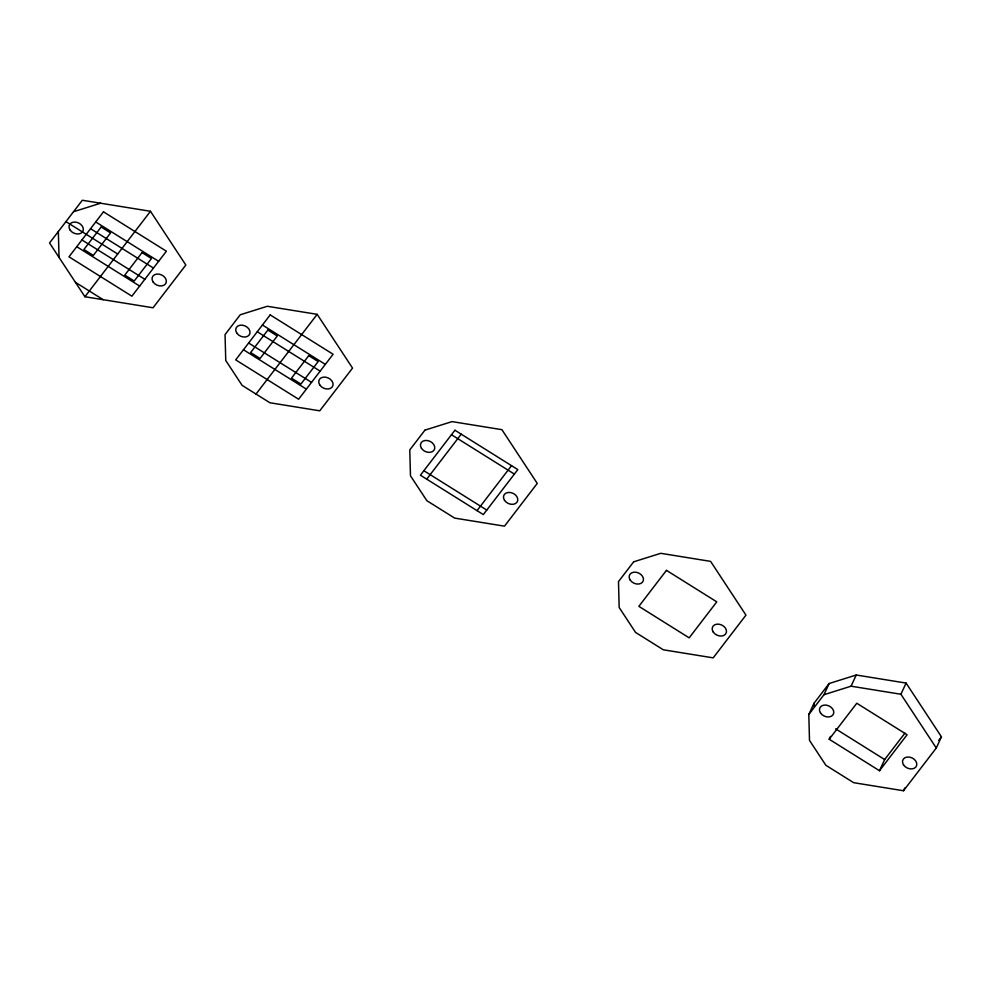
<?xml version="1.0" encoding="UTF-8"?>
<svg xmlns="http://www.w3.org/2000/svg" width="991" height="991" viewBox="0 0 991 991"><rect width="100%" height="100%" fill="white"/><g stroke="black" fill="none" stroke-linecap="round" stroke-linejoin="round"><path stroke-width="1.49" d="M808.805 714.499L813.97 703.313L829.145 683.517L856.236 675.007L906.084 683.072L941.45 736.833L936.284 748.019L903.507 790.744L853.66 782.679L825.875 765.287L809.498 740.388L808.805 714.499L823.979 694.703L829.145 683.517M823.979 694.703L851.071 686.193L856.236 675.007M829.182 739.236L856.781 703.251L907.099 734.74L879.5 770.725L829.182 739.236L830.47 736.437M936.284 748.019L900.918 694.257L906.084 683.072M879.5 770.725L884.666 759.552L904.907 733.154M903.507 790.744L904.795 787.944M84.916 296.743L150.471 211.281L185.825 265.031L153.048 307.767L84.916 296.743L49.55 242.981L82.327 200.256L150.471 211.281M256.012 394.059L317.17 314.333L352.536 368.095L319.759 410.819L269.911 402.755L242.126 385.375L225.75 360.476L225.056 334.574L240.231 314.779L267.322 306.269L317.17 314.333M426.712 479.149L461.211 434.169M477.03 510.638L511.529 465.659M938.638 740.488L941.45 736.833M73.532 211.727L100.611 203.217M851.071 686.193L900.918 694.257M451.475 434.727L514.379 474.094M262.429 325.011L325.333 364.378M95.731 221.959L158.634 261.327M257.251 331.762L320.155 371.13M90.553 228.698L153.456 268.078M65.939 221.625L117.694 254.006M248.63 343.01L311.533 382.377M81.931 239.946L144.822 279.313M243.452 349.749L306.355 389.116M76.753 246.697L139.657 286.065M423.875 470.713L486.779 510.08M835.636 728.856L884.666 759.552M75.427 282.311L103.2 299.703M813.97 703.313L814.045 706.36M58.345 231.522L59.039 257.412M103.485 211.839L68.986 256.818L131.89 296.185L166.389 251.206L103.485 211.839M101.156 227.013L83.901 249.509L93.34 255.418L110.583 232.922L101.156 227.013M142.035 252.606L124.792 275.102L134.231 280.998L151.474 258.515L142.035 252.606M270.196 314.89L235.697 359.869L298.601 399.237L333.1 354.258L270.196 314.89M267.855 330.077L250.612 352.561L260.038 358.469L277.294 335.974L267.855 330.077M308.746 355.658L291.49 378.153L300.93 384.062L318.185 361.566L308.746 355.658M424.966 430.119L409.779 449.902L410.472 475.804L426.861 500.703L454.634 518.095L504.493 526.159L537.258 483.422L501.904 429.673L452.045 421.609L424.966 430.119M454.919 430.23L420.419 475.209L483.323 514.577L517.822 469.598L454.919 430.23M633.658 561.823L618.483 581.606L619.177 607.508L635.553 632.407L663.338 649.799L713.186 657.863L745.963 615.126L710.597 561.377L660.749 553.312L633.658 561.823M666.46 570.358L638.861 606.343L689.179 637.845L716.778 601.859L666.46 570.358M70.039 229.949A7.47 5.612 24.8 0 0 82.464 231.968A7.47 5.612 24.8 0 0 76.022 222.157A7.47 5.612 24.8 0 0 70.039 229.949M153.072 281.927A7.47 5.612 24.8 0 0 165.497 283.934A7.47 5.612 24.8 0 0 159.043 274.135A7.47 5.612 24.8 0 0 153.072 281.927M236.75 333.013A7.47 5.612 24.8 0 0 249.162 335.02A7.47 5.612 24.8 0 0 242.721 325.221A7.47 5.612 24.8 0 0 236.75 333.013M319.771 384.979A7.47 5.612 24.8 0 0 332.196 386.986A7.47 5.612 24.8 0 0 325.754 377.187A7.47 5.612 24.8 0 0 319.771 384.979M421.472 448.341A7.47 5.612 24.8 0 0 433.897 450.36A7.47 5.612 24.8 0 0 427.455 440.549A7.47 5.612 24.8 0 0 421.472 448.341M504.506 500.319A7.47 5.612 24.8 0 0 516.93 502.326A7.47 5.612 24.8 0 0 510.476 492.527A7.47 5.612 24.8 0 0 504.506 500.319M630.177 580.045A7.47 5.612 24.8 0 0 642.602 582.051A7.47 5.612 24.8 0 0 636.148 572.253A7.47 5.612 24.8 0 0 630.177 580.045M713.21 632.01A7.47 5.612 24.8 0 0 725.623 634.029A7.47 5.612 24.8 0 0 719.181 624.219A7.47 5.612 24.8 0 0 713.21 632.01M903.532 764.903A7.47 5.612 24.8 0 0 915.944 766.91A7.47 5.612 24.8 0 0 909.503 757.112A7.47 5.612 24.8 0 0 903.532 764.903M820.498 712.938A7.47 5.612 24.8 0 0 832.923 714.945A7.47 5.612 24.8 0 0 826.469 705.146A7.47 5.612 24.8 0 0 820.498 712.938"/></g></svg>
